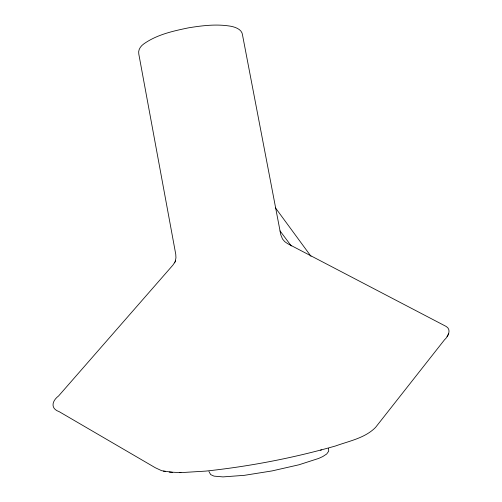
<?xml version="1.0" encoding="UTF-8"?>
<svg xmlns="http://www.w3.org/2000/svg" width="502" height="502" viewBox="0 0 502 502"><rect width="100%" height="100%" fill="white"/><g stroke="black" fill="none" stroke-linecap="round" stroke-linejoin="round"><path stroke-width="0.75" d="M169.218 472.056L180.933 472.627L205.858 471.096C249.243 466.427 292.289 458.226 334.282 446.328L335.505 445.983C349.116 441.038 365.017 438.133 375.559 427.397L444.496 339.804C448.161 336.61 451.75 329.469 446.04 326.382L287.646 243.671L284.76 241.65L282.507 238.996L280.775 234.723L242.579 35.328C242.177 29.518 235.84 27.259 230.951 26.273C216.889 23.826 202.488 25.546 188.526 27.836C173.027 31.049 156.844 34.613 143.741 43.95C140.491 46.24 137.912 49.98 138.809 54.103L175.763 254.326L175.951 257.833L175.248 261.235L175.524 260.576L174.577 262.847L174.853 262.188L172.895 265.125L58.608 395.946C52.001 400.86 50.169 408.553 59.18 411.665L155.287 467.726L161.688 470.713L172.682 472.376M447.966 334.941L448.719 333.679M447.044 336.566L447.809 335.273M320.514 450.168L321.481 449.892M179.314 472.57L180.933 472.627M163.445 471.171L165.24 471.441M280.028 230.92L291.292 245.967M275.529 207.972L311.014 256.327M208.945 471.503L210.671 474.61L214.034 476.128L223.026 476.9L244.386 475.325L271.996 470.932L298.985 464.777L318.695 458.426L322.805 456.538L326.702 453.99L328.697 451.191L328.578 448.43"/></g></svg>
